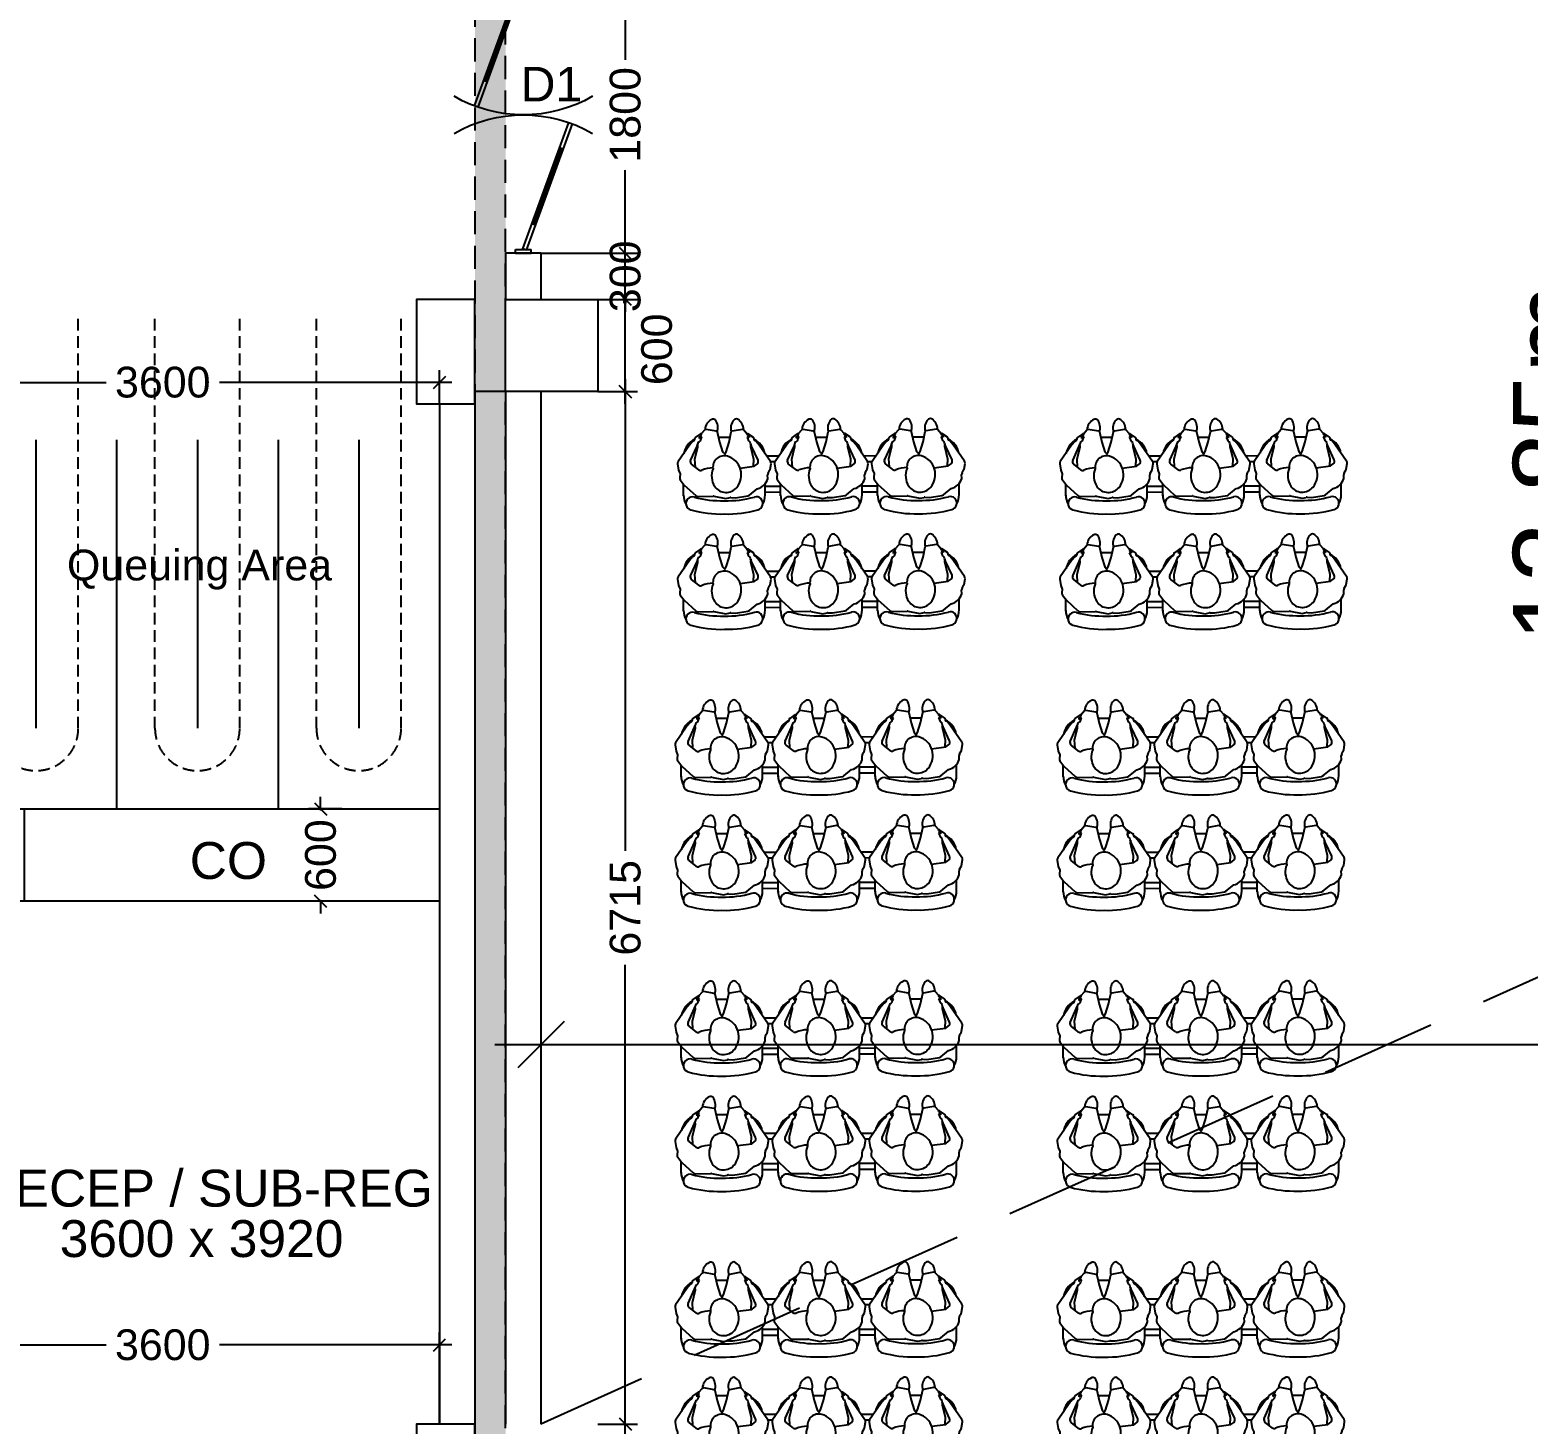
# Model space of a CAD drawing. Extents: x 6345096 to 6738923, y -6490958 to -6305885.
# Drawn here: x 6573896 to 6583639, y -6454124 to -6445057 of the extents above; entities that cross this region are included whole.
import ezdxf
from ezdxf.enums import TextEntityAlignment as Align

# ---------------------------------------------------------------- set-up
doc = ezdxf.new("R2010")
doc.units = 0
doc.header["$LTSCALE"] = 600
doc.header["$MEASUREMENT"] = 0
doc.header["$PDMODE"] = 35
doc.linetypes.add('HIDDEN', pattern=[0.375, 0.25, -0.125])
doc.linetypes.add('HIDDEN2', pattern=[0.1875, 0.125, -0.0625])
doc.layers.get('0').update_dxf_attribs({"linetype": 'CONTINUOUS'})
doc.layers.get('Defpoints').update_dxf_attribs({"linetype": 'CONTINUOUS'})
for name, color, linetype in [('8', 8, 'CONTINUOUS'), ('Counter', 7, 'CONTINUOUS'), ('DIMEN', 5, 'CONTINUOUS'), ('DOOR', 32, 'CONTINUOUS'), ('Duct', 8, 'CONTINUOUS'), ('Exp.Joint', 104, 'CONTINUOUS'), ('furniture', 33, 'CONTINUOUS'), ('HS', 251, 'CONTINUOUS'), ('LA-Col-dim', 5, 'CONTINUOUS'), ('LA-column', 3, 'CONTINUOUS'), ('Room Dim', 1, 'CONTINUOUS'), ('TEXT', 6, 'CONTINUOUS'), ('Walls', 7, 'CONTINUOUS'), ('Working Dim', 5, 'CONTINUOUS')]:
    doc.layers.add(name, color=color, linetype=linetype)
doc.styles.add('ari', font='arial.ttf')
doc.styles.add('ARIAL', font='arial.ttf')
doc.styles.get("Standard").update_dxf_attribs({"font": 'romans.shx'})
doc.linetypes.add('FENCELINE1', pattern='A,0.25,-0.1,[133,ltypeshp.shx,S=0.1,R=0,X=-0.1,Y=0],-0.1,1', length=1.45)
doc.dimstyles.new('int. dim', dxfattribs={"dimtxt": 200, "dimasz": 80, "dimexe": 80, "dimexo": 0, "dimgap": 70, "dimtad": 0, "dimdec": 0, "dimzin": 12, "dimdsep": 46, "dimtxsty": 'ari', "dimblk": 'OBLIQUE', "dimcen": 2, "dimdle": 80, "dimclrd": 256, "dimclre": 256, "dimclrt": 6, "dimadec": 0, "dimazin": 0, "dimtfac": 1, "dimtdec": 0, "dimtix": 1, "dimtmove": 2, "dimatfit": 3, "dimfxl": 1, "dimtolj": 1, "dimtzin": 0, "dimlwd": -1, "dimlwe": -1, "dimarcsym": 0})
doc.dimstyles.new('STANDARD$0', dxfattribs={"dimscale": 0, "dimtxt": 150, "dimasz": 125, "dimexe": 0.75, "dimexo": 1, "dimgap": 25, "dimtad": 1, "dimdec": 0, "dimdsep": 46, "dimtxsty": 'Standard', "dimblk1": 'DOT', "dimblk2": 'DOT', "dimsah": 1, "dimcen": 2.5, "dimclrd": 1, "dimclre": 1, "dimclrt": 3, "dimadec": 0, "dimazin": 0, "dimtfac": 1, "dimtdec": 0, "dimtmove": 0, "dimatfit": 3, "dimldrblk": 'DOT', "dimfxl": 1, "dimtolj": 1, "dimtzin": 0, "dimarcsym": 0})

# ---------------------------------------------------------------- blocks, each defined once
blk = doc.blocks.new('_Oblique')
at = {"color": 0, "linetype": 'ByBlock', "lineweight": -2}
blk.add_line((-0.5, -0.5), (0.5, 0.5), dxfattribs=at)
blk = doc.blocks.new('*D263')
at = {"layer": 'Defpoints', "color": 0, "transparency": 16777216}
for p in [(6576559.4, -6453609.4), (6572959.4, -6454123.9, -3.4), (6576559.4, -6454123.9, -9.1)]:
    blk.add_point(p, dxfattribs=at)
at = {"layer": 'Working Dim', "transparency": 16777216}
for p, q in [((6572959.4, -6454123.9), (6572959.4, -6453529.4)), ((6576559.4, -6454123.9), (6576559.4, -6453529.4)), ((6572879.4, -6453609.4), (6574391.2, -6453609.4)), ((6576639.4, -6453609.4), (6575127.7, -6453609.4))]:
    blk.add_line(p, q, dxfattribs=at)
at = {"layer": 'Working Dim', "transparency": 16777216, "xscale": 80, "yscale": 80, "zscale": 80, "rotation": 180}
blk.add_blockref('_Oblique', (6572959.4, -6453609.4), dxfattribs=at)
at = {"layer": 'Working Dim', "transparency": 16777216, "xscale": 80, "yscale": 80, "zscale": 80}
blk.add_blockref('_Oblique', (6576559.4, -6453609.4), dxfattribs=at)
at = {"layer": 'Working Dim', "color": 6, "transparency": 16777216, "insert": (6574759.4, -6453609.4), "char_height": 200, "attachment_point": 5, "style": 'ari'}
blk.add_mtext('\\A1;3600', dxfattribs=at)
blk = doc.blocks.new('*D431')
at = {"layer": 'Defpoints', "color": 0, "transparency": 16777216}
for p in [(6577219.5, -6451268.6, 5.3), (6606619.3, -6451268.6), (6606619.3, -6451656.4)]:
    blk.add_point(p, dxfattribs=at)
at = {"layer": 'DIMEN', "color": 8, "transparency": 16777216}
for p, q in [((6577219.5, -6451268.6), (6577219.5, -6451956.4)), ((6606619.3, -6451268.6), (6606619.3, -6451956.4)), ((6576919.5, -6451656.4), (6590786.3, -6451656.4)), ((6606919.3, -6451656.4), (6593052.6, -6451656.4))]:
    blk.add_line(p, q, dxfattribs=at)
at = {"layer": 'DIMEN', "color": 8, "transparency": 16777216, "xscale": 300, "yscale": 300, "zscale": 300, "rotation": 180}
blk.add_blockref('_Oblique', (6577219.5, -6451656.4), dxfattribs=at)
at = {"layer": 'DIMEN', "color": 8, "transparency": 16777216, "xscale": 300, "yscale": 300, "zscale": 300}
blk.add_blockref('_Oblique', (6606619.3, -6451656.4), dxfattribs=at)
at = {"layer": 'DIMEN', "color": 7, "transparency": 16777216, "insert": (6591919.4, -6451656.4), "char_height": 500, "attachment_point": 5, "style": 'ari'}
blk.add_mtext('\\A1;29.40m', dxfattribs=at)
blk = doc.blocks.new('*D432')
at = {"layer": 'Defpoints', "color": 0, "transparency": 16777216}
for p in [(6577589.5, -6447408.9, 5.3), (6577767.9, -6447408.9), (6577589.5, -6454123.9, 26.7)]:
    blk.add_point(p, dxfattribs=at)
at = {"layer": 'Working Dim', "transparency": 16777216}
for p, q in [((6577767.9, -6447328.9), (6577767.9, -6450396.5)), ((6577589.5, -6447408.9), (6577847.9, -6447408.9)), ((6577767.9, -6454203.9), (6577767.9, -6451136.3)), ((6577589.5, -6454123.9), (6577847.9, -6454123.9))]:
    blk.add_line(p, q, dxfattribs=at)
at = {"layer": 'Working Dim', "transparency": 16777216, "xscale": 80, "yscale": 80, "zscale": 80}
for p, rotation in [((6577767.9, -6447408.9), 90), ((6577767.9, -6454123.9), 270)]:
    blk.add_blockref('_Oblique', p, dxfattribs=dict(at, rotation=rotation))
at = {"layer": 'Working Dim', "color": 6, "transparency": 16777216, "insert": (6577767.9, -6450766.4), "char_height": 200, "attachment_point": 5, "rotation": 90, "style": 'ari'}
blk.add_mtext('\\A1;6715', dxfattribs=at)
blk = doc.blocks.new('*D433')
at = {"layer": 'Defpoints', "color": 0, "transparency": 16777216}
for p in [(6577589.5, -6446808.9, 5.3), (6577767.9, -6446808.9), (6577589.5, -6447408.9, 5.3)]:
    blk.add_point(p, dxfattribs=at)
at = {"layer": 'Working Dim', "transparency": 16777216}
for p, q in [((6577589.5, -6446808.9), (6577847.9, -6446808.9)), ((6577767.9, -6447488.9), (6577767.9, -6446728.9)), ((6577589.5, -6447408.9), (6577847.9, -6447408.9))]:
    blk.add_line(p, q, dxfattribs=at)
at = {"layer": 'Working Dim', "transparency": 16777216, "xscale": 80, "yscale": 80, "zscale": 80}
for p, rotation in [((6577767.9, -6446808.9), 90), ((6577767.9, -6447408.9), 270)]:
    blk.add_blockref('_Oblique', p, dxfattribs=dict(at, rotation=rotation))
at = {"layer": 'Working Dim', "color": 6, "transparency": 16777216, "insert": (6577972.6, -6447133.8), "char_height": 200, "attachment_point": 5, "rotation": 90, "style": 'ari'}
blk.add_mtext('\\A1;600', dxfattribs=at)
blk = doc.blocks.new('*D434')
at = {"layer": 'Defpoints', "color": 0, "transparency": 16777216}
for p in [(6577219.5, -6446508.9, 5.3), (6577767.9, -6446508.9), (6577589.5, -6446808.9, 5.3)]:
    blk.add_point(p, dxfattribs=at)
at = {"layer": 'Working Dim', "transparency": 16777216}
for p, q in [((6577219.5, -6446508.9), (6577847.9, -6446508.9)), ((6577767.9, -6446508.9), (6577767.9, -6446428.9)), ((6577767.9, -6446808.9), (6577767.9, -6446508.9)), ((6577589.5, -6446808.9), (6577847.9, -6446808.9)), ((6577767.9, -6446808.9), (6577767.9, -6446888.9))]:
    blk.add_line(p, q, dxfattribs=at)
at = {"layer": 'Working Dim', "transparency": 16777216, "xscale": 80, "yscale": 80, "zscale": 80}
for p, rotation in [((6577767.9, -6446508.9), 270), ((6577767.9, -6446808.9), 90)]:
    blk.add_blockref('_Oblique', p, dxfattribs=dict(at, rotation=rotation))
at = {"layer": 'Working Dim', "color": 6, "transparency": 16777216, "insert": (6577767.9, -6446658.9), "char_height": 200, "attachment_point": 5, "rotation": 90, "style": 'ari'}
blk.add_mtext('\\A1;300', dxfattribs=at)
blk = doc.blocks.new('*D435')
at = {"layer": 'Defpoints', "color": 0, "transparency": 16777216}
for p in [(6577219.5, -6444708.8, 5.1), (6577767.9, -6444708.8), (6577219.5, -6446508.9, 5.3)]:
    blk.add_point(p, dxfattribs=at)
at = {"layer": 'Working Dim', "transparency": 16777216}
for p, q in [((6577767.9, -6444628.8), (6577767.9, -6445250)), ((6577219.5, -6444708.8), (6577847.9, -6444708.8)), ((6577767.9, -6446588.9), (6577767.9, -6445967.7)), ((6577219.5, -6446508.9), (6577847.9, -6446508.9))]:
    blk.add_line(p, q, dxfattribs=at)
at = {"layer": 'Working Dim', "transparency": 16777216, "xscale": 80, "yscale": 80, "zscale": 80}
for p, rotation in [((6577767.9, -6444708.8), 90), ((6577767.9, -6446508.9), 270)]:
    blk.add_blockref('_Oblique', p, dxfattribs=dict(at, rotation=rotation))
at = {"layer": 'Working Dim', "color": 6, "transparency": 16777216, "insert": (6577767.9, -6445608.9), "char_height": 200, "attachment_point": 5, "rotation": 90, "style": 'ari'}
blk.add_mtext('\\A1;1800', dxfattribs=at)
blk = doc.blocks.new('*D439')
at = {"layer": 'Defpoints', "color": 0, "transparency": 16777216}
for p in [(6583794.7, -6440948.8), (6584285.9, -6440948.8, 10.2), (6584286, -6454793.9, 6.5)]:
    blk.add_point(p, dxfattribs=at)
at = {"layer": 'DIMEN', "color": 8, "transparency": 16777216}
for p, q in [((6583794.7, -6440648.8), (6583794.7, -6446766)), ((6584285.9, -6440948.8), (6583494.7, -6440948.8)), ((6583794.7, -6455093.9), (6583794.7, -6448976.7)), ((6584286, -6454793.9), (6583494.7, -6454793.9))]:
    blk.add_line(p, q, dxfattribs=at)
at = {"layer": 'DIMEN', "color": 8, "transparency": 16777216, "xscale": 300, "yscale": 300, "zscale": 300}
for p, rotation in [((6583794.7, -6440948.8), 90), ((6583794.7, -6454793.9), 270)]:
    blk.add_blockref('_Oblique', p, dxfattribs=dict(at, rotation=rotation))
at = {"layer": 'DIMEN', "color": 7, "transparency": 16777216, "insert": (6583794.7, -6447871.4), "char_height": 500, "attachment_point": 5, "rotation": 90, "style": 'ari'}
blk.add_mtext('\\A1;13.85m', dxfattribs=at)
blk = doc.blocks.new('*D887')
at = {"layer": 'Defpoints', "color": 0, "transparency": 16777216}
for p in [(6572959.4, -6447337.9, 2.1), (6576559.5, -6447348.5), (6576559.5, -6447488.9, -2.6)]:
    blk.add_point(p, dxfattribs=at)
at = {"layer": 'Working Dim', "transparency": 16777216}
for p, q in [((6576559.5, -6447488.9), (6576559.5, -6447268.5)), ((6572879.4, -6447348.5), (6574391.3, -6447348.5)), ((6572959.4, -6447337.9), (6572959.4, -6447428.5)), ((6576639.5, -6447348.5), (6575127.7, -6447348.5))]:
    blk.add_line(p, q, dxfattribs=at)
at = {"layer": 'Working Dim', "transparency": 16777216, "xscale": 80, "yscale": 80, "zscale": 80, "rotation": 180}
blk.add_blockref('_Oblique', (6572959.4, -6447348.5), dxfattribs=at)
at = {"layer": 'Working Dim', "transparency": 16777216, "xscale": 80, "yscale": 80, "zscale": 80}
blk.add_blockref('_Oblique', (6576559.5, -6447348.5), dxfattribs=at)
at = {"layer": 'Working Dim', "color": 6, "transparency": 16777216, "insert": (6574759.5, -6447348.5), "char_height": 200, "attachment_point": 5, "style": 'ari'}
blk.add_mtext('\\A1;3600', dxfattribs=at)
blk = doc.blocks.new('*D888')
at = {"layer": 'Defpoints', "color": 0, "transparency": 16777216}
for p in [(6575924, -6450123.4, 1.7), (6575786.4, -6450723.4), (6575924, -6450723.4, 1.7)]:
    blk.add_point(p, dxfattribs=at)
at = {"layer": 'Working Dim', "transparency": 16777216}
for p, q in [((6575924, -6450123.4), (6575706.4, -6450123.4)), ((6575786.4, -6450123.4), (6575786.4, -6450043.4)), ((6575786.4, -6450123.4), (6575786.4, -6450132.3)), ((6575786.4, -6450723.4), (6575786.4, -6450714.6)), ((6575924, -6450723.4), (6575706.4, -6450723.4)), ((6575786.4, -6450723.4), (6575786.4, -6450803.4))]:
    blk.add_line(p, q, dxfattribs=at)
at = {"layer": 'Working Dim', "transparency": 16777216, "xscale": 80, "yscale": 80, "zscale": 80}
for p, rotation in [((6575786.4, -6450123.4), 270), ((6575786.4, -6450723.4), 90)]:
    blk.add_blockref('_Oblique', p, dxfattribs=dict(at, rotation=rotation))
at = {"layer": 'Working Dim', "color": 6, "transparency": 16777216, "insert": (6575786.4, -6450423.4), "char_height": 200, "attachment_point": 5, "rotation": 90, "style": 'ari'}
blk.add_mtext('\\A1;600', dxfattribs=at)
blk = doc.blocks.new('Z$W@#5624')
at = {"layer": 'DOOR'}
for p, q in [((19.2, 469.7), (840.4, 768.6)), ((27.7, 446.2), (848.9, 745.1)), ((187.7, 517.8), (680.4, 697.1)), ((676.2, 708.8), (684.7, 685.4)), ((0, 399.5), (0, 499.4)), ((0, 499.4), (25, 499.4)), ((25, 399.5), (25, 499.4)), ((183.4, 529.5), (192, 506)), ((1797.8, 499.4), (1772.8, 499.4)), ((1772.8, 399.5), (1772.8, 499.4)), ((1797.8, 399.5), (1797.8, 499.4)), ((0, 399.5), (25, 399.5)), ((19.2, 469.7), (27.7, 446.2)), ((1770, 452.6), (948.8, 153.7)), ((1778.6, 429.2), (957.4, 130.3)), ((1614.3, 369.4), (1605.8, 392.9)), ((1778.6, 429.2), (1770, 452.6)), ((1797.8, 399.5), (1772.8, 399.5)), ((1610.1, 381.1), (1117.3, 201.8)), ((1113.1, 213.5), (1121.6, 190.1))]:
    blk.add_line(p, q, dxfattribs=at)
at = {"layer": 'DOOR', "color": 145}
for centre, start_param, end_param in [((0, 449.4), 2.617994, 3.665191), ((1797.8, 449.4), -0.523599, 0.523599)]:
    blk.add_ellipse(centre, major_axis=(-898.9, 0), ratio=1, start_param=start_param, end_param=end_param, dxfattribs=at)
blk = doc.blocks.new('A$C6F2C55AD')
at = {"layer": 'furniture', "color": 8}
for p, q in [((-379.5, 895.9), (-302.9, 895.9)), ((-308.5, 891.8), (-377.1, 817.5)), ((-273.9, 917.1), (-308.5, 891.8)), ((-236, 918.6), (-259.6, 921)), ((-212.3, 928), (-236, 918.6)), ((-171.6, 934.6), (-212.3, 928)), ((-49.8, 857.1), (-156.5, 931.2)), ((-382.5, 803.2), (-381.1, 703.3)), ((-209.2, 797.7), (-173.4, 844.1)), ((-148.5, 850.3), (-56.1, 808.3)), ((-56.1, 808.3), (-39.7, 802.4)), ((-24.6, 836.6), (-49.8, 857.1)), ((-18.6, 827), (-24.6, 836.6)), ((-7.3, 824.3), (-15, 824.8)), ((-8.2, 781.4), (3.8, 776.1)), ((-1.3, 787.1), (-5, 793.2)), ((4.8, 781), (-1.3, 787.1)), ((-0.3, 792.4), (11, 788.8)), ((24.4, 784.6), (0.3, 820)), ((11, 788.8), (18.9, 779)), ((-381.5, 699), (-396.8, 620.7)), ((-396.8, 620.7), (-391.1, 593.4)), ((-390.7, 588.1), (-392.1, 559.3)), ((0, 593.2), (0, 668.6)), ((-392.1, 559.3), (-378.8, 477.9)), ((-199.8, 527.8), (-187.5, 436)), ((-374.5, 468.3), (-333.8, 417.4)), ((-187.5, 436), (-173.4, 417.7)), ((-156.5, 330.7), (-49.8, 404.7)), ((-148.5, 411.5), (-56.1, 453.6)), ((-56.1, 453.6), (-39.7, 459.4)), ((-49.8, 404.7), (-24.6, 425.2)), ((-39.7, 459.4), (-29.4, 461.9)), ((-24.6, 425.2), (-18.6, 434.9)), ((-15, 437), (-7.3, 437.5)), ((2.1, 482.2), (-9.9, 476.9)), ((-2.9, 468.6), (3.2, 477.3)), ((11, 473), (-2.9, 468.6)), ((0.3, 441.8), (24.4, 477.2)), ((3.6, 480.6), (2.1, 482.2)), ((3.2, 477.3), (3.6, 480.6)), ((18.9, 482.8), (11, 473)), ((-373.9, 365.9), (-301.2, 365.9)), ((-354.9, 365.9), (-354.9, 265)), ((-316.4, 365.9), (-316.4, 265)), ((-269.1, 348), (-244, 349.2)), ((-212.3, 297.1), (-236, 287.7)), ((-232.1, 346.1), (-215.8, 336)), ((-171.6, 303.7), (-212.3, 297.1)), ((-208.2, 333.1), (-171.6, 327.2)), ((-156.5, 330.7), (-156.5, 300.2)), ((-49.8, 226.2), (-156.5, 300.3)), ((-119.5, 356.4), (-119.5, 274.5)), ((-379.5, 265), (-302.9, 265)), ((-308.5, 260.9), (-377.1, 186.6)), ((-373.9, 265), (-302.9, 265)), ((-273.9, 286.2), (-308.5, 260.9)), ((-236, 287.7), (-259.6, 290.1)), ((-209.2, 166.7), (-173.4, 213.2)), ((-148.5, 219.4), (-56.1, 177.3)), ((-24.6, 205.7), (-49.8, 226.2)), ((-18.6, 196), (-24.6, 205.7)), ((-382.5, 172.3), (-381.1, 72.4)), ((-56.1, 177.3), (-39.7, 171.5)), ((-7.3, 193.4), (-15, 193.9)), ((-8.2, 150.5), (3.8, 145.2)), ((-1.3, 156.2), (-5, 162.3)), ((4.8, 150.1), (-1.3, 156.2)), ((-0.3, 161.5), (11, 157.9)), ((24.4, 153.7), (0.3, 189.1)), ((11, 157.9), (18.9, 148.1)), ((-381.5, 68.1), (-396.8, -10.2)), ((0, -37.7), (0, 37.7)), ((-396.8, -10.2), (-391.1, -37.5)), ((-390.7, -42.8), (-392.1, -71.7)), ((-392.1, -71.7), (-378.8, -153)), ((-374.5, -162.6), (-333.8, -213.5)), ((-199.8, -103.1), (-187.5, -194.9)), ((-148.5, -219.4), (-56.1, -177.3)), ((-56.1, -177.3), (-39.7, -171.5)), ((-39.7, -171.5), (-29.4, -169.1)), ((-15, -193.9), (-7.3, -193.4)), ((2.1, -148.7), (-9.9, -154)), ((-2.9, -162.3), (3.2, -153.6)), ((11, -157.9), (-2.9, -162.3)), ((0.3, -189.1), (24.4, -153.7)), ((3.6, -150.3), (2.1, -148.7)), ((3.2, -153.6), (3.6, -150.3)), ((18.9, -148.1), (11, -157.9)), ((-379.5, -265), (-301.2, -265)), ((-354.9, -265), (-354.9, -365.9)), ((-316.4, -265), (-316.4, -365.9)), ((-269.1, -282.9), (-244, -281.7)), ((-232.1, -284.8), (-215.8, -294.9)), ((-187.5, -194.9), (-173.4, -213.2)), ((-156.5, -300.3), (-49.8, -226.2)), ((-119.5, -274.5), (-119.5, -356.4)), ((-49.8, -226.2), (-24.6, -205.7)), ((-24.6, -205.7), (-18.6, -196)), ((-379.5, -365.9), (-302.9, -365.9)), ((-308.5, -370), (-377.1, -444.3)), ((-373.9, -365.9), (-302.9, -365.9)), ((-273.9, -344.7), (-308.5, -370)), ((-236, -343.2), (-259.6, -340.8)), ((-212.3, -333.8), (-236, -343.2)), ((-171.6, -327.2), (-212.3, -333.8)), ((-208.2, -297.8), (-171.6, -303.7)), ((-156.5, -300.2), (-156.5, -330.7)), ((-49.8, -404.7), (-156.5, -330.7)), ((-382.5, -458.6), (-381.1, -558.6)), ((-209.2, -464.2), (-173.4, -417.7)), ((-148.5, -411.5), (-56.1, -453.6)), ((-56.1, -453.6), (-39.7, -459.4)), ((-24.6, -425.2), (-49.8, -404.7)), ((-18.6, -434.9), (-24.6, -425.2)), ((-7.3, -437.5), (-15, -437)), ((-8.2, -480.4), (3.8, -485.7)), ((-1.3, -474.7), (-5, -468.6)), ((4.8, -480.8), (-1.3, -474.7)), ((-0.3, -469.4), (11, -473)), ((24.4, -477.2), (0.3, -441.8)), ((11, -473), (18.9, -482.8)), ((-381.5, -562.8), (-396.8, -641.1)), ((-396.8, -641.1), (-391.1, -668.4)), ((-390.7, -673.7), (-392.1, -702.6)), ((0, -668.6), (0, -593.2)), ((-392.1, -702.6), (-378.8, -783.9)), ((-199.8, -734), (-187.5, -825.8)), ((18.9, -779), (11, -788.8)), ((-374.5, -793.5), (-333.8, -844.4)), ((-187.5, -825.8), (-173.4, -844.1)), ((-156.5, -931.2), (-49.8, -857.1)), ((-148.5, -850.3), (-56.1, -808.3)), ((-56.1, -808.3), (-39.7, -802.4)), ((-49.8, -857.1), (-24.6, -836.6)), ((-39.7, -802.4), (-29.4, -800)), ((-24.6, -836.6), (-18.6, -827)), ((-15, -824.8), (-7.3, -824.3)), ((2.1, -779.6), (-9.9, -784.9)), ((-2.9, -793.2), (3.2, -784.5)), ((11, -788.8), (-2.9, -793.2)), ((0.3, -820), (24.4, -784.6)), ((3.6, -781.3), (2.1, -779.6)), ((3.2, -784.5), (3.6, -781.3)), ((-379.5, -895.9), (-301.2, -895.9)), ((-269.1, -913.9), (-244, -912.6)), ((-232.1, -915.7), (-215.8, -925.8)), ((-208.2, -928.7), (-171.6, -934.6))]:
    blk.add_line(p, q, dxfattribs=at)
for points in [[(-193.3, 818.4), (-141, 821.7), (-59.4, 802.1), (-41.8, 803.1)], [(-41.8, 458.7), (-59.4, 459.7), (-141, 440.2), (-186.8, 443)], [(-193.3, 187.5), (-141, 190.8), (-59.4, 171.2), (-41.8, 172.2)], [(-41.8, -172.2), (-59.4, -171.2), (-141, -190.8), (-186.8, -187.9)], [(-193.3, -443.4), (-141, -440.2), (-59.4, -459.7), (-41.8, -458.7)], [(-41.8, -803.1), (-59.4, -802.1), (-141, -821.7), (-186.8, -818.8)]]:
    blk.add_lwpolyline(points, dxfattribs=at)
for points in [[(24, 780.6), (51.6, 756.1, -0.259848), (54.2, 748.7), (42.8, 683.4, -0.302547), (36.6, 676.9), (-30, 661.8), (-92, 642.2), (-107.1, 628.4), (-92, 619.6), (-30, 600.1), (36.6, 584.9, -0.302547), (42.8, 578.4), (54.2, 513.1, -0.259848), (51.6, 505.7), (24, 481.2)], [(24, 149.7), (51.6, 125.2, -0.259848), (54.2, 117.8), (42.8, 52.5, -0.302547), (36.6, 46), (-30, 30.9), (-92, 11.3), (-107.1, -2.6), (-92, -11.3), (-30, -30.9), (36.6, -46, -0.302547), (42.8, -52.5), (54.2, -117.8, -0.259848), (51.6, -125.2), (24, -149.7)], [(24, -481.2), (51.6, -505.7, -0.259848), (54.2, -513.1), (42.8, -578.4, -0.302547), (36.6, -584.9), (-30, -600.1), (-92, -619.6), (-107.1, -633.5), (-92, -642.2), (-30, -661.8), (36.6, -676.9, -0.302547), (42.8, -683.4), (54.2, -748.7, -0.259848), (51.6, -756.1), (24, -780.6)]]:
    blk.add_lwpolyline(points, format="xyb", dxfattribs=at)
for points in [[(114.8, 688.7, 0.28165), (117.5, 712.3, 0.281432), (51.6, 756.1, -0.259848), (54.2, 748.7), (42.8, 683.4, -0.302547), (36.6, 676.9, 0.254294)], [(114.8, 57.8, 0.28165), (117.5, 81.4, 0.281432), (51.6, 125.2, -0.259848), (54.2, 117.8), (42.8, 52.5, -0.302547), (36.6, 46, 0.254294)], [(114.8, -573.2, 0.28165), (117.5, -549.5, 0.281432), (51.6, -505.7, -0.259848), (54.2, -513.1), (42.8, -578.4, -0.302547), (36.6, -584.9, 0.254294)]]:
    blk.add_lwpolyline(points, format="xyb", close=True, dxfattribs=at)
for centre, radius, start, end in [((-428.9, 837.7), 43.2, 344.36103, 164.36104), ((-373.9, 770.9), 125, 90, 118.96988), ((-261.7, 900.4), 20.7, 84.29363, 126.13788), ((-168.3, 914.2), 20.7, 55.24777, 99.15185), ((-125, 770.9), 125, 25.44074, 79.81532), ((235.6, 651.7), 733.2, 164.36103, 181.62474), ((235.6, 651.7), 646.8, 164.36103, 181.84194), ((-361.9, 803.5), 20.7, 137.31606, 180.81906), ((-192.8, 785), 20.7, 142.39912, 201.4261), ((-157, 831.5), 20.7, 65.51249, 142.39912), ((-36.5, 792.7), 10.2, 45.43504, 108.17835), ((-5.4, 806), 24.7, 193.98884, 263.53885), ((-14.7, 829.3), 4.56, 211.63275, 266.43849), ((-7.9, 814.4), 9.9, 34.24677, 86.43849), ((-3.4, 788.4), 5.09, 52.46369, 108.41492), ((2.9, 779.1), 2.67, 329.29465, 45.0334), ((19.6, 783), 4.98, 288.58085, 18.61426), ((-401.8, 703), 20.7, 348.89823, 0.81906), ((-268.6, 619.1), 89.1, 123.31223, 231.31111), ((-250.4, 591.3), 122.4, 67.14969, 123.31223), ((-408.7, 700.3), 211.3, 1.18069, 21.4261), ((-192.5, 630.9), 73.9, 343.97185, 98.05093), ((0, 780.9), 6.05, 308.41805, 329.29465), ((20.5, 780.3), 2.15, 218.55305, 288.58085), ((235.6, 610.1), 733.2, 178.37526, 195.63897), ((235.6, 610.1), 646.8, 178.15806, 195.63897), ((-411.3, 589.1), 20.7, 357.13547, 11.89725), ((-240.2, 644.6), 123.6, 285.54285, 343.97185), ((62.3, 512.8), 75.9, 47.32958, 108.89776), ((-242.3, 652), 131.3, 231.31111, 285.54285), ((49, 587.7), 82.7, 271.27331, 329.46406), ((98.3, 551.8), 22.8, 344.36324, 47.28276), ((-428.9, 424.1), 43.2, 195.63896, 15.63897), ((-358.4, 481.3), 20.7, 189.3001, 218.6806), ((-237.5, 442.2), 99.4, 194.4561, 251.46269), ((-157, 430.3), 20.7, 217.60088, 294.48751), ((-125, 490.9), 125, 280.18468, 334.55926), ((-7, 453), 24.1, 96.90921, 158.38711), ((-14.7, 432.5), 4.56, 93.56151, 148.36725), ((-7.9, 447.4), 9.9, 273.56151, 325.75323), ((20.5, 481.5), 2.15, 71.41915, 141.44695), ((19.6, 478.8), 4.98, 341.38574, 71.41915), ((-373.9, 490.9), 125, 241.03012, 270), ((-243, 328.6), 20.7, 58.02464, 92.85908), ((-204.9, 353.5), 20.7, 238.02464, 260.84815), ((-168.3, 347.6), 20.7, 260.84815, 304.75223), ((-168.3, 283.3), 20.7, 55.24777, 99.15185), ((235.6, 20.8), 733.2, 164.36103, 181.62474), ((-428.9, 206.8), 43.2, 344.36103, 164.36104), ((-373.9, 140), 125, 90, 118.96988), ((235.6, 20.8), 646.8, 164.36103, 181.84194), ((-261.7, 269.5), 20.7, 84.29363, 126.13788), ((-157, 200.6), 20.7, 65.51249, 142.39912), ((-125, 140), 125, 25.44074, 79.81532), ((-14.7, 198.4), 4.56, 211.63275, 266.43849), ((-361.9, 172.6), 20.7, 137.31606, 180.81906), ((-192.8, 154.1), 20.7, 142.39912, 201.4261), ((-408.7, 69.4), 211.3, 1.18069, 21.4261), ((-36.5, 161.8), 10.2, 45.43504, 108.17835), ((-5.4, 175), 24.7, 193.98884, 263.53885), ((-7.9, 183.5), 9.9, 34.24677, 86.43849), ((-3.4, 157.5), 5.09, 52.46369, 108.41492), ((0, 149.9), 6.05, 308.41805, 329.29465), ((2.9, 148.2), 2.67, 329.29465, 45.0334), ((20.5, 149.4), 2.15, 218.55305, 288.58085), ((19.6, 152.1), 4.98, 288.58085, 18.61426), ((235.6, -20.8), 733.2, 178.37526, 195.63897), ((235.6, -20.8), 646.8, 178.15806, 195.63897), ((-401.8, 72.1), 20.7, 348.89823, 0.81906), ((-268.6, -11.8), 89.1, 123.31223, 231.31111), ((-250.4, -39.6), 122.4, 67.14969, 123.31223), ((-192.5, 0), 73.9, 343.97185, 98.05093), ((-411.3, -41.8), 20.7, 357.13547, 11.89725), ((-242.3, 21.1), 131.3, 231.31111, 285.54285), ((-240.2, 13.7), 123.6, 285.54285, 343.97185), ((62.3, -118.1), 75.9, 47.32958, 108.89776), ((49, -43.2), 82.7, 271.27331, 329.46406), ((98.3, -79.1), 22.8, 344.36324, 47.28276), ((-358.4, -149.7), 20.7, 189.3001, 218.6806), ((-125, -140), 125, 280.18468, 334.55926), ((-7, -178), 24.1, 96.90921, 158.38711), ((-14.7, -198.4), 4.56, 93.56151, 148.36725), ((-7.9, -183.5), 9.9, 273.56151, 325.75323), ((20.5, -149.4), 2.15, 71.41915, 141.44695), ((19.6, -152.1), 4.98, 341.38574, 71.41915), ((-428.9, -206.8), 43.2, 195.63896, 15.63897), ((-373.9, -140), 125, 241.03012, 270), ((-237.5, -188.7), 99.4, 194.4561, 251.46269), ((-243, -302.3), 20.7, 58.02464, 92.85908), ((-157, -200.6), 20.7, 217.60088, 294.48751), ((-428.9, -424.1), 43.2, 344.36103, 164.36104), ((-373.9, -490.9), 125, 90, 118.96988), ((-261.7, -361.4), 20.7, 84.29363, 126.13788), ((-204.9, -277.4), 20.7, 238.02464, 260.84815), ((-168.3, -283.3), 20.7, 260.84815, 304.75223), ((-168.3, -347.6), 20.7, 55.24777, 99.15185), ((-125, -490.9), 125, 25.44074, 79.81532), ((235.6, -610.1), 733.2, 164.36103, 181.62474), ((235.6, -610.1), 646.8, 164.36103, 181.84194), ((-361.9, -458.3), 20.7, 137.31606, 180.81906), ((-192.8, -476.8), 20.7, 142.39912, 201.4261), ((-408.7, -561.5), 211.3, 1.18069, 21.4261), ((-157, -430.3), 20.7, 65.51249, 142.39912), ((-36.5, -469.1), 10.2, 45.43504, 108.17835), ((-5.4, -455.9), 24.7, 193.98884, 263.53885), ((-14.7, -432.5), 4.56, 211.63275, 266.43849), ((-7.9, -447.4), 9.9, 34.24677, 86.43849), ((-3.4, -473.4), 5.09, 52.46369, 108.41492), ((0, -481), 6.05, 308.41805, 329.29465), ((2.9, -482.7), 2.67, 329.29465, 45.0334), ((20.5, -481.5), 2.15, 218.55305, 288.58085), ((19.6, -478.8), 4.98, 288.58085, 18.61426), ((-401.8, -558.9), 20.7, 348.89823, 0.81906), ((-268.6, -642.7), 89.1, 123.31223, 231.31111), ((-250.4, -670.5), 122.4, 67.14969, 123.31223), ((-192.5, -630.9), 73.9, 343.97185, 98.05093), ((235.6, -651.7), 733.2, 178.37526, 195.63897), ((235.6, -651.7), 646.8, 178.15806, 195.63897), ((-411.3, -672.7), 20.7, 357.13547, 11.89725), ((-240.2, -617.2), 123.6, 285.54285, 343.97185), ((62.3, -749.1), 75.9, 47.32958, 108.89776), ((-242.3, -609.8), 131.3, 231.31111, 285.54285), ((20.5, -780.3), 2.15, 71.41915, 141.44695), ((19.6, -783), 4.98, 341.38574, 71.41915), ((49, -674.1), 82.7, 271.27331, 329.46406), ((98.3, -710), 22.8, 344.36324, 47.28276), ((-428.9, -837.7), 43.2, 195.63896, 15.63897), ((-358.4, -780.6), 20.7, 189.3001, 218.6806), ((-237.5, -819.6), 99.4, 194.4561, 251.46269), ((-157, -831.5), 20.7, 217.60088, 294.48751), ((-125, -770.9), 125, 280.18468, 334.55926), ((-7, -808.9), 24.1, 96.90921, 158.38711), ((-14.7, -829.3), 4.56, 93.56151, 148.36725), ((-7.9, -814.4), 9.9, 273.56151, 325.75323), ((-373.9, -770.9), 125, 241.03012, 270), ((-243, -933.2), 20.7, 58.02464, 92.85908), ((-204.9, -908.3), 20.7, 238.02464, 260.84815), ((-168.3, -914.2), 20.7, 260.84815, 304.75223)]:
    blk.add_arc(centre, radius, start, end, dxfattribs=at)
blk = doc.blocks.new('A$C2CD672AE')
at = {"layer": 'LA-Col-dim', "color": 8, "linetype": 'HIDDEN'}
blk.add_line((46670.1, 9015, 0.2), (46470.1, 9015, 2.1), dxfattribs=at)
blk.add_line((46670.1, 9015, 0.2), (46470.1, 9015, 2.1), dxfattribs=at)
blk.add_line((46670.1, 9015, 0.2), (46470.1, 9015, 2.1), dxfattribs=at)
at = {"layer": 'Walls', "color": 8, "linetype": 'HIDDEN'}
for p, q in [((46670.1, 9915), (46670.1, 9615)), ((46900.1, 9915), (46670.1, 9915)), ((46900.1, 9915), (46900.1, 9615)), ((46670.1, 9015), (46670.1, 2300)), ((46900.1, 9015), (46900.1, 2300)), ((46240.1, 8935), (46240.1, 2300)), ((46470.1, 8935), (46470.1, 2300))]:
    blk.add_line(p, q, dxfattribs=at)

msp = doc.modelspace()

# ---------------------------------------------------------------- hatches: boundary and pattern name
at = {"layer": 'Exp.Joint', "linetype": 'HIDDEN'}
msp.add_hatch(color=256, dxfattribs=at).paths.add_polyline_path([(6576989.529, -6334860.673), (6576789.529, -6334860.673), (6576789.529, -6455500.935), (6576989.529, -6455500.935)])

# ---------------------------------------------------------------- linework, layer by layer
at = {"layer": 'Counter', "linetype": 'Continuous', "elevation": -3.41}
msp.add_lwpolyline([(6576559.439, -6450123.408), (6576559.439, -6450723.408), (6573859.402, -6450723.41), (6573859.402, -6450123.41), (6576559.439, -6450123.408)], dxfattribs=at)
at = {"layer": 'Duct', "color": 8, "linetype": 'HIDDEN2', "ltscale": 10}
msp.add_line((6606619.44, -6440948.817, 5.131), (6577219.439, -6454123.904, -2.819), dxfattribs=at)
at = {"layer": 'Duct', "color": 8, "linetype": 'HIDDEN2'}
for points, elevation in [([(6574210.191, -6449598.408), (6574210.191, -6446928.43)], 2.901), ([(6574708.686, -6449598.407), (6574708.686, -6446928.43)], 1.721), ([(6575260.19, -6449598.407), (6575260.19, -6446928.43)], 1.721), ([(6575758.687, -6449598.406), (6575758.687, -6446928.429)], -0.155), ([(6576310.191, -6449598.406), (6576310.191, -6446928.429)], -0.155)]:
    msp.add_lwpolyline(points, dxfattribs=dict(at, elevation=elevation))
for centre in [(6573934.439, -6449598.408, 2.901), (6574984.438, -6449598.407, 1.721), (6576034.439, -6449598.406, -0.155)]:
    msp.add_arc(centre, 275.752, 180, 0, dxfattribs=at)
at = {"layer": 'Exp.Joint', "linetype": 'HIDDEN', "elevation": 4.947}
msp.add_lwpolyline([(6576989.529, -6334860.673), (6576789.529, -6334860.673), (6576789.529, -6455500.935), (6576989.529, -6455500.935)], close=True, dxfattribs=at)
at = {"layer": 'furniture', "linetype": 'FENCELINE1'}
for p, q in [((6573934.439, -6447723.41, 2.901), (6573934.439, -6449598.408, 2.901)), ((6574459.439, -6447723.409, 2.137), (6574459.439, -6450123.409, 2.137)), ((6574984.438, -6447723.409, 1.721), (6574984.438, -6449598.407, 1.721)), ((6575509.439, -6447723.408, 0.609), (6575509.439, -6450123.409, 0.609)), ((6576034.439, -6447723.408, -0.155), (6576034.439, -6449598.406, -0.155))]:
    msp.add_line(p, q, dxfattribs=at)
at = {"layer": 'furniture', "linetype": 'Continuous', "elevation": 1.721}
msp.add_lwpolyline([(6576559.439, -6450123.408), (6576559.439, -6450723.408), (6572959.438, -6450723.41), (6572959.438, -6450123.41), (6576559.439, -6450123.408)], dxfattribs=at)
at = {"layer": 'LA-Col-dim'}
msp.add_line((6576989.529, -6447408.886, 0.191), (6576789.529, -6447408.886, 2.092), dxfattribs=at)
msp.add_line((6576989.529, -6447408.886, 0.191), (6576789.529, -6447408.886, 2.092), dxfattribs=at)
msp.add_line((6576989.529, -6447408.886, 0.191), (6576789.529, -6447408.886, 2.092), dxfattribs=at)
at = {"layer": 'LA-column', "color": 2}
for points, elevation in [([(6576789.529, -6447488.886), (6576789.529, -6446808.886), (6576409.529, -6446808.886), (6576409.529, -6447488.886)], 2.092), ([(6577589.529, -6447408.886), (6576989.529, -6447408.886), (6576989.529, -6446808.886), (6577589.529, -6446808.886)], 0.191), ([(6576789.529, -6454123.912), (6576409.529, -6454123.912), (6576409.529, -6454803.912), (6576789.529, -6454803.912)], -3.728)]:
    msp.add_lwpolyline(points, close=True, dxfattribs=dict(at, elevation=elevation))
at = {"layer": 'Walls', "linetype": 'Continuous'}
for p, q in [((6576989.529, -6446508.876), (6576989.529, -6446808.937)), ((6577219.529, -6446508.876), (6576989.529, -6446508.876)), ((6577219.529, -6446508.876), (6577219.529, -6446808.937)), ((6576559.529, -6447488.92), (6576559.529, -6454123.916)), ((6576789.529, -6447488.92), (6576789.529, -6454123.916)), ((6576989.529, -6447408.886), (6576989.529, -6454123.916)), ((6577219.529, -6447408.886), (6577219.529, -6454123.916))]:
    msp.add_line(p, q, dxfattribs=at)

# ---------------------------------------------------------------- block references
at = {"layer": 'DOOR', "linetype": 'Continuous', "xscale": -1.001247152686119, "yscale": 1.001247152686119, "zscale": 1.001247151760859, "rotation": 270}
msp.add_blockref('Z$W@#5624', (6576654.529, -6446508.829), dxfattribs=at)
at = {"layer": 'furniture', "ltscale": 0.75, "rotation": 90.09221485071018}
for p in [(6579042.412, -6447706.451, -1.946), (6581527.981, -6447706.451, -1.946), (6579042.412, -6448456.451, -1.946), (6581527.981, -6448456.451, -1.946), (6579026.078, -6449534.168, -1.946), (6581511.647, -6449534.168, -1.946), (6579026.078, -6450284.168, -1.946), (6581511.647, -6450284.168, -1.946), (6579026.078, -6451362.139, -1.946), (6581511.647, -6451362.139, -1.946), (6579026.078, -6452112.139, -1.946), (6581511.647, -6452112.139, -1.946), (6579026.078, -6453190.111, -1.946), (6581511.647, -6453190.111, -1.946), (6579026.078, -6453940.111, -1.946), (6581511.647, -6453940.111, -1.946)]:
    msp.add_blockref('A$C6F2C55AD', p, dxfattribs=at)
at = {"layer": 'HS'}
msp.add_blockref('A$C2CD672AE', (6530319.294, -6456423.902, 8.17), dxfattribs=at)

# ---------------------------------------------------------------- texts
at = {"layer": '8', "color": 6, "style": 'ari'}
msp.add_text('D1', height=225, dxfattribs=at).set_placement((6577287.6, -6445521.771, -3.388), align=Align.CENTER)
at = {"layer": 'Counter', "color": 10, "style": 'ARIAL'}
msp.add_text('CO', height=240, dxfattribs=at).set_placement((6574934.72, -6450578.494, -5.131))
at = {"layer": 'Room Dim', "style": 'ARIAL'}
msp.add_text('3600 x 3920', height=240, dxfattribs=at).set_placement((6575011.914, -6453037.674, 1.721), align=Align.CENTER)
at = {"layer": 'TEXT', "color": 7, "style": 'ARIAL'}
msp.add_text('Queuing Area ', height=200.08581, rotation=0.0000489, dxfattribs=at).set_placement((6575037.265, -6448636.817, 1.721), align=Align.CENTER)
msp.add_text('RECEP / SUB-REG', height=240, dxfattribs=at).set_placement((6575034.951, -6452709.852, 1.721), align=Align.CENTER)

# ---------------------------------------------------------------- dimensions: what is measured, and where the dimension line sits
at = {"layer": 'DIMEN'}
dim = msp.add_linear_dim(base=(6583794.726, -6440948.814), p1=(6584285.964, -6454793.916, 6.452), p2=(6584285.946, -6440948.814, 10.189), angle=90, dimstyle='STANDARD$0', override={"dimscale": 1, "dimtxt": 500, "dimasz": 300, "dimexe": 300, "dimexo": 0, "dimgap": 1, "dimtad": 0, "dimdec": 2, "dimlfac": 0.001, "dimzin": 0, "dimpost": 'm', "dimtxsty": 'ari', "dimblk1": 'Oblique', "dimblk2": 'Oblique', "dimcen": 0, "dimdle": 300, "dimclrd": 8, "dimclre": 8, "dimclrt": 7, "dimadec": 2, "dimtdec": 2, "dimtmove": 2, "dimfxl": 0.75, "dimfrac": 1, "dimlwd": 65535, "dimlwe": 65535}, dxfattribs=at)
dim.commit()
dim.dimension.update_dxf_attribs({"geometry": '*D439', "text_midpoint": (6583794.726, -6447871.365)})
dim = msp.add_linear_dim(base=(6606619.35, -6451656.405), p1=(6577219.529, -6451268.551, 5.322), p2=(6606619.35, -6451268.551), dimstyle='STANDARD$0', override={"dimscale": 1, "dimtxt": 500, "dimasz": 300, "dimexe": 300, "dimexo": 0, "dimgap": 1, "dimtad": 0, "dimdec": 2, "dimlfac": 0.001, "dimzin": 0, "dimpost": 'm', "dimtxsty": 'ari', "dimblk1": 'Oblique', "dimblk2": 'Oblique', "dimcen": 0, "dimdle": 300, "dimclrd": 8, "dimclre": 8, "dimclrt": 7, "dimadec": 2, "dimtdec": 2, "dimtmove": 2, "dimfxl": 0.75, "dimfrac": 1, "dimlwd": 65535, "dimlwe": 65535}, dxfattribs=at)
dim.commit()
dim.dimension.update_dxf_attribs({"geometry": '*D431', "text_midpoint": (6591919.439, -6451656.405)})
at = {"layer": 'Working Dim', "color": 6}
for base, p1, p2, picture, middle in [((6577767.915, -6444708.829), (6577219.529, -6446508.876, 5.322), (6577219.529, -6444708.829, 5.131), '*D435', (6577767.915, -6445608.852)), ((6577767.915, -6446508.876), (6577589.529, -6446808.886, 5.322), (6577219.529, -6446508.876, 5.322), '*D434', (6577767.915, -6446658.881)), ((6577767.915, -6447408.886), (6577589.529, -6454123.916, 26.657), (6577589.529, -6447408.886, 5.322), '*D432', (6577767.915, -6450766.401)), ((6575786.383, -6450723.408), (6575924.002, -6450123.408, 1.721), (6575924.003, -6450723.408, 1.721), '*D888', (6575786.383, -6450423.408))]:
    dim = msp.add_linear_dim(base=base, p1=p1, p2=p2, angle=90, dimstyle='int. dim', override={"dimtxt": 200, "dimarcsym": 1}, dxfattribs=at)
    dim.commit()
    dim.dimension.update_dxf_attribs({"geometry": picture, "text_midpoint": middle})
dim = msp.add_linear_dim(base=(6577767.915, -6446808.886), p1=(6577589.529, -6447408.886, 5.322), p2=(6577589.529, -6446808.886, 5.322), angle=90, dimstyle='int. dim', override={"dimtxt": 200, "dimarcsym": 1}, dxfattribs=at)
dim.commit()
dim.dimension.update_dxf_attribs({"geometry": '*D433', "text_midpoint": (6577972.617, -6447133.813), "dimtype": 160})
for base, p1, p2, picture, middle in [((6576559.529, -6447348.477), (6572959.438, -6447337.931, 2.092), (6576559.529, -6447488.92, -2.613), '*D887', (6574759.484, -6447348.477)), ((6576559.439, -6453609.446, 5.131), (6572959.438, -6454123.903, 1.721), (6576559.439, -6454123.902, -3.919), '*D263', (6574759.439, -6453609.446, 5.131))]:
    dim = msp.add_linear_dim(base=base, p1=p1, p2=p2, dimstyle='int. dim', override={"dimtxt": 200, "dimarcsym": 1}, dxfattribs=at)
    dim.commit()
    dim.dimension.update_dxf_attribs({"geometry": picture, "text_midpoint": middle})

doc.saveas('drawing.dxf')
